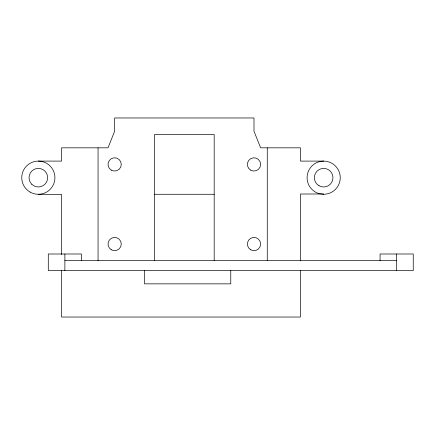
<?xml version="1.0" encoding="UTF-8"?>
<svg xmlns="http://www.w3.org/2000/svg" width="435" height="435" viewBox="0 0 435 435"><rect width="100%" height="100%" fill="white"/><g stroke="black" fill="none" stroke-linecap="round" stroke-linejoin="round"><path stroke-width="0.65" d="M38.34 161.097L61.563 161.097L61.563 147.824L108.01 147.824L114.65 131.239L114.65 117.967L253.996 117.967L253.996 131.239L260.63 147.824L300.444 147.824L300.444 161.097L323.667 161.097M323.667 194.005L300.444 194.005L300.444 260.929M154.463 194.276L214.183 194.276M64.88 260.63L396.66 260.63M396.66 253.996L396.66 270.586M380.07 260.63L380.07 253.996L413.25 253.996L413.25 270.586L48.29 270.586L48.29 253.996L81.47 253.996L81.47 260.63M300.444 270.391L300.444 317.033L61.563 317.033L61.563 270.304M267.269 147.824L267.269 260.63M230.773 270.586L230.773 283.854L144.507 283.854L144.507 270.586M214.183 260.63L214.183 134.556L154.463 134.556L154.463 260.63M98.06 147.824L98.06 260.63M64.88 253.996L64.88 270.586M61.563 254.551L61.563 194.445L38.34 194.276M323.667 194.276L319.377 193.711A16.59 16.59 0 0 1 310.96 167.024A16.59 16.59 0 0 1 338.702 170.678A16.59 16.59 0 0 1 323.667 194.276M30.042 192.052A16.59 16.59 0 0 0 54.93 177.687A16.59 16.59 0 0 0 30.042 163.321A16.59 16.59 0 0 0 30.042 192.052M31.771 184.255A9.287 9.287 0 0 0 47.312 180.09A9.287 9.287 0 0 0 35.936 168.715A9.287 9.287 0 0 0 31.771 184.255M319.024 185.734A9.287 9.287 0 0 0 332.96 177.687A9.287 9.287 0 0 0 319.024 169.639A9.287 9.287 0 0 0 319.024 185.734M250.68 170.161A6.634 6.634 0 0 0 260.63 164.414A6.634 6.634 0 0 0 250.68 158.666A6.634 6.634 0 0 0 250.68 170.161M111.333 170.161A6.634 6.634 0 0 0 121.283 164.414A6.634 6.634 0 0 0 111.333 158.666A6.634 6.634 0 0 0 111.333 170.161M111.333 249.788A6.634 6.634 0 0 0 121.283 244.04A6.634 6.634 0 0 0 111.333 238.298A6.634 6.634 0 0 0 111.333 249.788M250.68 249.788A6.634 6.634 0 0 0 260.63 244.04A6.634 6.634 0 0 0 250.68 238.298A6.634 6.634 0 0 0 250.68 249.788"/></g></svg>
